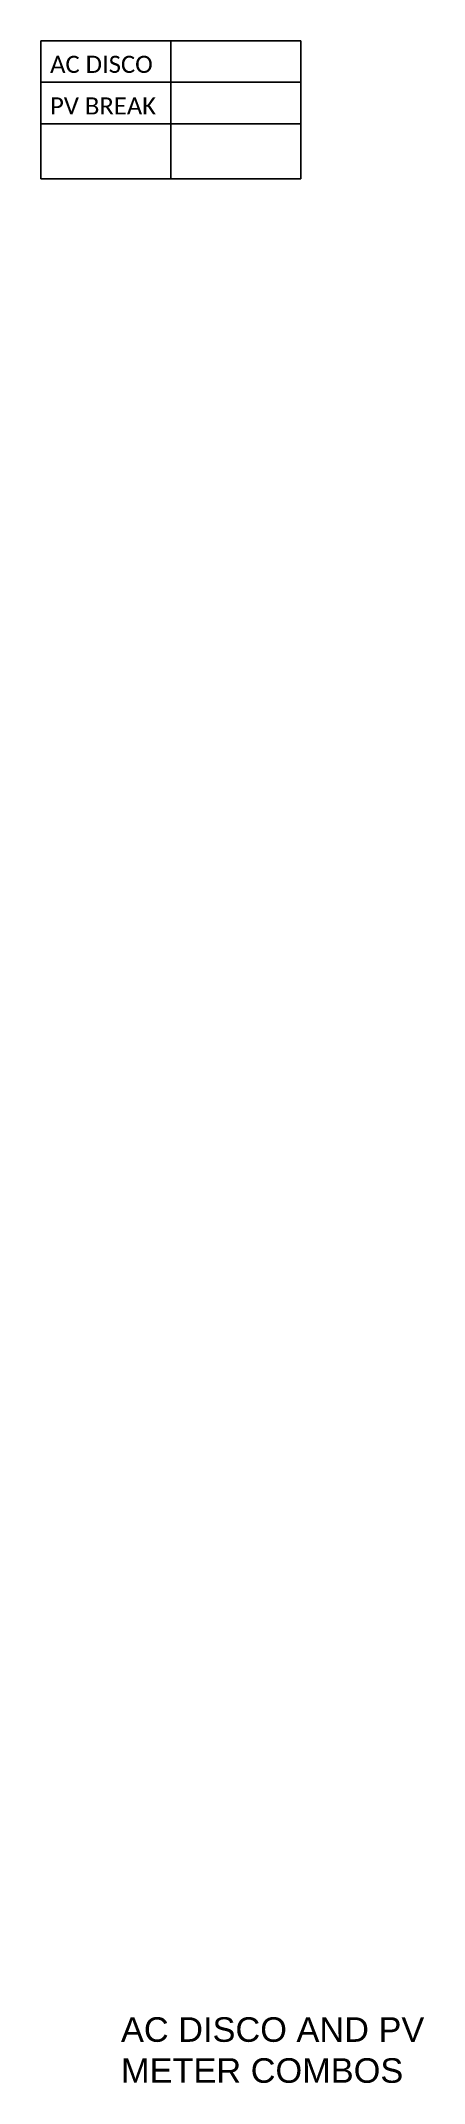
# Model space of a CAD drawing. Header units: inches. Extents: x 293.2 to 305.7, y 32.6 to 99.1.
import ezdxf

# ---------------------------------------------------------------- set-up
doc = ezdxf.new("R2010")
doc.units = ezdxf.units.IN
doc.header["$MEASUREMENT"] = 0
doc.layers.add('Hidden', color=1, linetype='Continuous', lineweight=25, plot=False)
doc.styles.get("Standard").update_dxf_attribs({"font": 'arial.ttf'})

# ---------------------------------------------------------------- blocks, each defined once
blk = doc.blocks.new('*T20')
at = {"color": 0, "linetype": 'ByBlock', "lineweight": -2, "transparency": 16777216}
for p, q in [((0, 0), (8.467, 0)), ((0, 0), (0, -4.497)), ((4.233, 0), (4.233, -4.497)), ((8.467, 0), (8.467, -4.497)), ((0, -1.348), (8.467, -1.348)), ((0, -2.697), (8.467, -2.697)), ((0, -4.497), (8.467, -4.497))]:
    blk.add_line(p, q, dxfattribs=at)
at = {"color": 0, "transparency": 16777216, "char_height": 0.55556, "width": 3.63333}
for s, insert, attachment_point in [('{\\fCalibri|b0|i0|c0;AC DISCO', (0.3, -1.048), 7), ('{\\fCalibri|b0|i0|c0;', (8.167, -1.048), 9), ('{\\fCalibri|b0|i0|c0;PV BREAK', (0.3, -2.397), 7), ('{\\fCalibri|b0|i0|c0;', (4.533, -2.397), 7)]:
    blk.add_mtext(s, dxfattribs=dict(at, insert=insert, attachment_point=attachment_point))
blk = doc.blocks.new('*U19')
blk.add_blockref('*T20', (9.846, 84.719))
at = {"layer": 'Hidden', "insert": (12.454, 20.366), "char_height": 0.8, "attachment_point": 1}
blk.add_mtext_dynamic_manual_height_columns('{\\C1;AC DISCO AND PV METER COMBOS}', width=12.29981, gutter_width=1, heights=[6.707], dxfattribs=at)

msp = doc.modelspace()

# ---------------------------------------------------------------- block references
at = {"ltscale": 15}
msp.add_blockref('*U19', (283.342, 14.406), dxfattribs=at)

doc.saveas('drawing.dxf')
